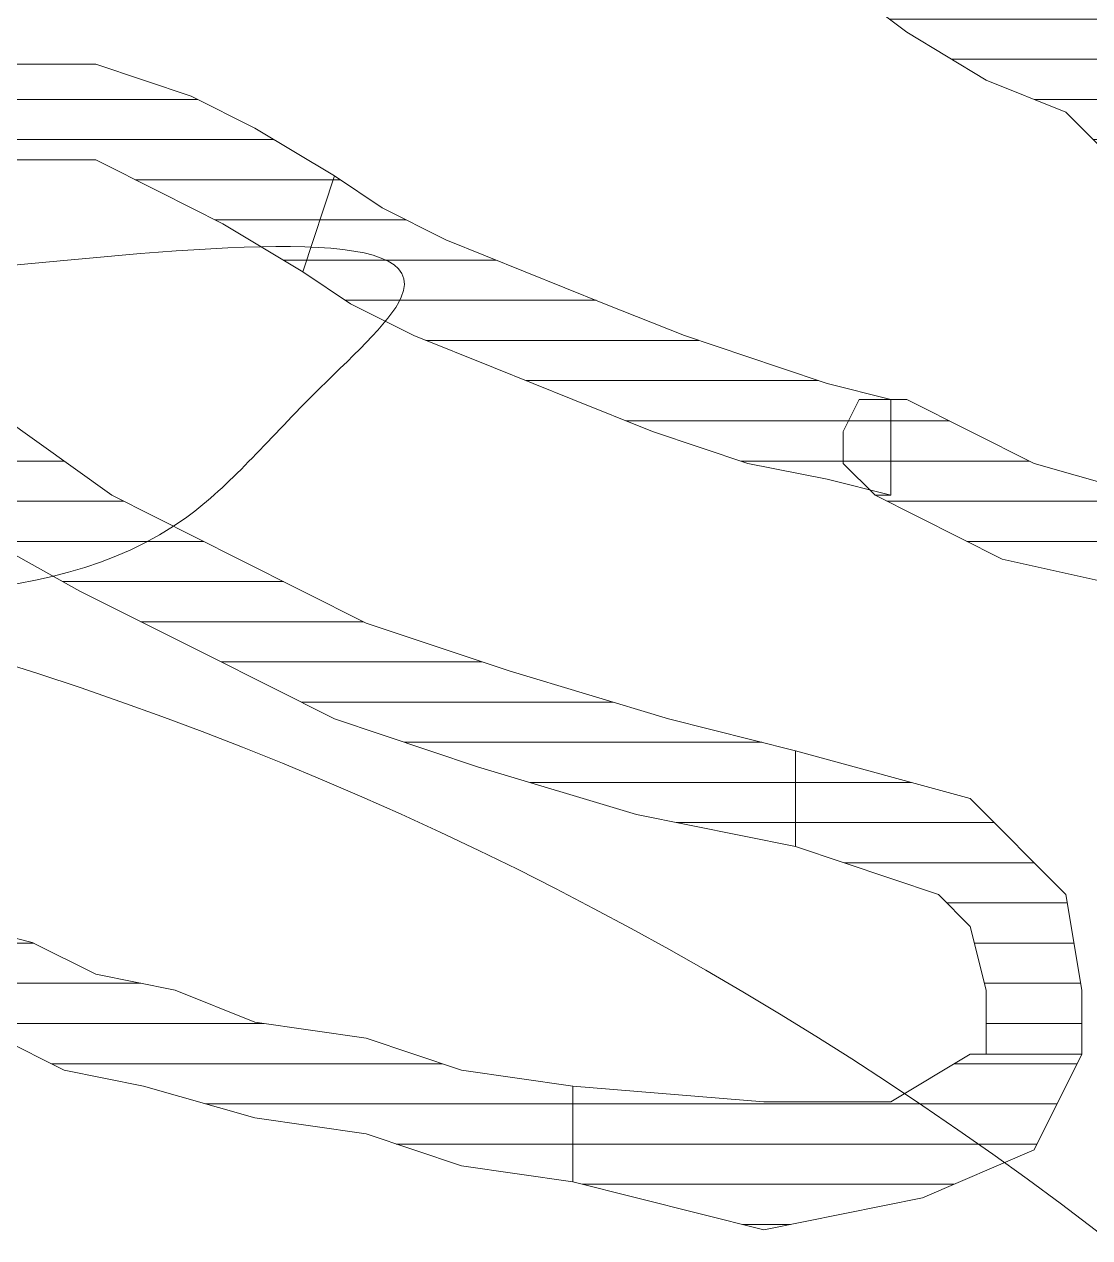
# Model space of a CAD drawing. Header units: centimetres. Extents: x 54005 to 61405, y 90310 to 94744.
# Drawn here: x 56878.309 to 56881.624, y 92039.178 to 92042.953 of the extents above; entities that cross this region are included whole.
import ezdxf

# ---------------------------------------------------------------- set-up
doc = ezdxf.new("R2010")
doc.units = ezdxf.units.CM
doc.header["$LTSCALE"] = 25
doc.layers.get('0').update_dxf_attribs({"lineweight": 0})
doc.layers.add('ÖLCULENDIRME', color=115, linetype='Continuous', lineweight=5)
pattern_1 = [(360, (-5108.51305, -673.59423), (1e-16, 0.125), [25])]

# ---------------------------------------------------------------- blocks, each defined once
blk = doc.blocks.new('by')
at = {"ltscale": 30}
h = blk.add_hatch(dxfattribs=at)
h.set_pattern_fill('DC_LINES', color=256, scale=0.1, style=0)
h.set_pattern_definition(pattern_1)
edge = h.paths.add_edge_path(flags=0)
edge.add_line((6367.1111, 2204.6885), (6366.5173, 2204.7381))
edge.add_line((6366.5173, 2204.7381), (6366.1218, 2204.7381))
edge.add_line((6366.1218, 2204.7381), (6365.8747, 2204.5891))
edge.add_line((6365.8747, 2204.5891), (6365.8249, 2204.5891))
edge.add_line((6365.8249, 2204.5891), (6365.528, 2204.5891))
edge.add_line((6365.528, 2204.5891), (6365.6765, 2204.8872))
edge.add_line((6365.6765, 2204.8872), (6366.0232, 2205.0362))
edge.add_line((6366.0232, 2205.0362), (6366.5173, 2205.1355))
edge.add_line((6366.5173, 2205.1355), (6367.1111, 2204.9865))
h = blk.add_hatch(dxfattribs=at)
h.set_pattern_fill('DC_LINES', color=256, scale=0.1, style=0)
h.set_pattern_definition(pattern_1)
edge = h.paths.add_edge_path(flags=0)
edge.add_line((6367.1111, 2204.6885), (6366.5173, 2204.7381))
edge.add_line((6366.5173, 2204.7381), (6366.1218, 2204.7381))
edge.add_line((6366.1218, 2204.7381), (6365.8747, 2204.5891))
edge.add_line((6365.8747, 2204.5891), (6365.8249, 2204.5891))
edge.add_line((6365.8249, 2204.5891), (6365.528, 2204.5891))
edge.add_line((6365.528, 2204.5891), (6365.6765, 2204.8872))
edge.add_line((6365.6765, 2204.8872), (6366.0232, 2205.0362))
edge.add_line((6366.0232, 2205.0362), (6366.5173, 2205.1355))
edge.add_line((6366.5173, 2205.1355), (6367.1111, 2204.9865))
h = blk.add_hatch(dxfattribs=at)
h.set_pattern_fill('DC_LINES', color=256, scale=0.1, style=0)
h.set_pattern_definition(pattern_1)
edge = h.paths.add_edge_path(flags=0)
edge.add_line((6369.0905, 2204.0924), (6368.9909, 2204.1917))
edge.add_line((6368.9909, 2204.1917), (6368.7937, 2204.2414))
edge.add_line((6368.7937, 2204.2414), (6368.5954, 2204.3407))
edge.add_line((6368.5954, 2204.3407), (6368.3484, 2204.3904))
edge.add_line((6368.3484, 2204.3904), (6368.1003, 2204.4898))
edge.add_line((6368.1003, 2204.4898), (6367.7546, 2204.5394))
edge.add_line((6367.7546, 2204.5394), (6367.4577, 2204.6388))
edge.add_line((6367.4577, 2204.6388), (6367.1111, 2204.6885))
edge.add_line((6367.1111, 2204.6885), (6367.1111, 2204.9865))
edge.add_line((6367.1111, 2204.9865), (6367.4577, 2204.9368))
edge.add_line((6367.4577, 2204.9368), (6367.7546, 2204.8375))
edge.add_line((6367.7546, 2204.8375), (6368.1003, 2204.7878))
edge.add_line((6368.1003, 2204.7878), (6368.447, 2204.6885))
edge.add_line((6368.447, 2204.6885), (6368.6941, 2204.6388))
edge.add_line((6368.6941, 2204.6388), (6368.8923, 2204.5394))
edge.add_line((6368.8923, 2204.5394), (6369.0905, 2204.4898))
edge.add_line((6369.0905, 2204.4898), (6369.2878, 2204.3904))
h = blk.add_hatch(dxfattribs=at)
h.set_pattern_fill('DC_LINES', color=256, scale=0.1, style=0)
h.set_pattern_definition(pattern_1)
edge = h.paths.add_edge_path(flags=0)
edge.add_line((6369.0905, 2204.0924), (6368.9909, 2204.1917))
edge.add_line((6368.9909, 2204.1917), (6368.7937, 2204.2414))
edge.add_line((6368.7937, 2204.2414), (6368.5954, 2204.3407))
edge.add_line((6368.5954, 2204.3407), (6368.3484, 2204.3904))
edge.add_line((6368.3484, 2204.3904), (6368.1003, 2204.4898))
edge.add_line((6368.1003, 2204.4898), (6367.7546, 2204.5394))
edge.add_line((6367.7546, 2204.5394), (6367.4577, 2204.6388))
edge.add_line((6367.4577, 2204.6388), (6367.1111, 2204.6885))
edge.add_line((6367.1111, 2204.6885), (6367.1111, 2204.9865))
edge.add_line((6367.1111, 2204.9865), (6367.4577, 2204.9368))
edge.add_line((6367.4577, 2204.9368), (6367.7546, 2204.8375))
edge.add_line((6367.7546, 2204.8375), (6368.1003, 2204.7878))
edge.add_line((6368.1003, 2204.7878), (6368.447, 2204.6885))
edge.add_line((6368.447, 2204.6885), (6368.6941, 2204.6388))
edge.add_line((6368.6941, 2204.6388), (6368.8923, 2204.5394))
edge.add_line((6368.8923, 2204.5394), (6369.0905, 2204.4898))
edge.add_line((6369.0905, 2204.4898), (6369.2878, 2204.3904))
h = blk.add_hatch(dxfattribs=at)
h.set_pattern_fill('DC_LINES', color=256, scale=0.1, style=0)
h.set_pattern_definition(pattern_1)
edge = h.paths.add_edge_path(flags=0)
edge.add_line((6365.8249, 2204.5891), (6365.8249, 2204.3904))
edge.add_line((6365.8249, 2204.3904), (6365.8747, 2204.1917))
edge.add_line((6365.8747, 2204.1917), (6365.9734, 2204.0924))
edge.add_line((6365.9734, 2204.0924), (6366.4187, 2203.9433))
edge.add_line((6366.4187, 2203.9433), (6366.4187, 2203.6453))
edge.add_line((6366.4187, 2203.6453), (6365.8747, 2203.7943))
edge.add_line((6365.8747, 2203.7943), (6365.5779, 2204.0924))
edge.add_line((6365.5779, 2204.0924), (6365.528, 2204.3904))
edge.add_line((6365.528, 2204.3904), (6365.528, 2204.5891))
h = blk.add_hatch(dxfattribs=at)
h.set_pattern_fill('DC_LINES', color=256, scale=0.1, style=0)
h.set_pattern_definition(pattern_1)
edge = h.paths.add_edge_path(flags=0)
edge.add_line((6365.8249, 2204.5891), (6365.8249, 2204.3904))
edge.add_line((6365.8249, 2204.3904), (6365.8747, 2204.1917))
edge.add_line((6365.8747, 2204.1917), (6365.9734, 2204.0924))
edge.add_line((6365.9734, 2204.0924), (6366.4187, 2203.9433))
edge.add_line((6366.4187, 2203.9433), (6366.4187, 2203.6453))
edge.add_line((6366.4187, 2203.6453), (6365.8747, 2203.7943))
edge.add_line((6365.8747, 2203.7943), (6365.5779, 2204.0924))
edge.add_line((6365.5779, 2204.0924), (6365.528, 2204.3904))
edge.add_line((6365.528, 2204.3904), (6365.528, 2204.5891))
h = blk.add_hatch(dxfattribs=at)
h.set_pattern_fill('DC_LINES', color=256, scale=0.1, style=0)
h.set_pattern_definition(pattern_1)
edge = h.paths.add_edge_path(flags=0)
edge.add_line((6366.4187, 2203.9433), (6366.9128, 2203.844))
edge.add_line((6366.9128, 2203.844), (6367.4079, 2203.695))
edge.add_line((6367.4079, 2203.695), (6367.8532, 2203.5459))
edge.add_line((6367.8532, 2203.5459), (6368.2488, 2203.3472))
edge.add_line((6368.2488, 2203.3472), (6368.6452, 2203.1486))
edge.add_line((6368.6452, 2203.1486), (6369.0905, 2202.9002))
edge.add_line((6369.0905, 2202.9002), (6369.3874, 2202.7015))
edge.add_line((6369.3874, 2202.7015), (6369.6843, 2202.5524))
edge.add_line((6369.6843, 2202.5524), (6369.5847, 2202.2544))
edge.add_line((6369.5847, 2202.2544), (6369.2878, 2202.4034))
edge.add_line((6369.2878, 2202.4034), (6368.8923, 2202.6021))
edge.add_line((6368.8923, 2202.6021), (6368.5456, 2202.8505))
edge.add_line((6368.5456, 2202.8505), (6368.1501, 2203.0492))
edge.add_line((6368.1501, 2203.0492), (6367.7546, 2203.2479))
edge.add_line((6367.7546, 2203.2479), (6367.3093, 2203.3969))
edge.add_line((6367.3093, 2203.3969), (6366.8142, 2203.5459))
edge.add_line((6366.8142, 2203.5459), (6366.4187, 2203.6453))
h = blk.add_hatch(dxfattribs=at)
h.set_pattern_fill('DC_LINES', color=256, scale=0.1, style=0)
h.set_pattern_definition(pattern_1)
edge = h.paths.add_edge_path(flags=0)
edge.add_line((6366.4187, 2203.9433), (6366.9128, 2203.844))
edge.add_line((6366.9128, 2203.844), (6367.4079, 2203.695))
edge.add_line((6367.4079, 2203.695), (6367.8532, 2203.5459))
edge.add_line((6367.8532, 2203.5459), (6368.2488, 2203.3472))
edge.add_line((6368.2488, 2203.3472), (6368.6452, 2203.1486))
edge.add_line((6368.6452, 2203.1486), (6369.0905, 2202.9002))
edge.add_line((6369.0905, 2202.9002), (6369.3874, 2202.7015))
edge.add_line((6369.3874, 2202.7015), (6369.6843, 2202.5524))
edge.add_line((6369.6843, 2202.5524), (6369.5847, 2202.2544))
edge.add_line((6369.5847, 2202.2544), (6369.2878, 2202.4034))
edge.add_line((6369.2878, 2202.4034), (6368.8923, 2202.6021))
edge.add_line((6368.8923, 2202.6021), (6368.5456, 2202.8505))
edge.add_line((6368.5456, 2202.8505), (6368.1501, 2203.0492))
edge.add_line((6368.1501, 2203.0492), (6367.7546, 2203.2479))
edge.add_line((6367.7546, 2203.2479), (6367.3093, 2203.3969))
edge.add_line((6367.3093, 2203.3969), (6366.8142, 2203.5459))
edge.add_line((6366.8142, 2203.5459), (6366.4187, 2203.6453))
h = blk.add_hatch(dxfattribs=at)
h.set_pattern_fill('DC_LINES', color=256, scale=0.1, style=0)
h.set_pattern_definition(pattern_1)
edge = h.paths.add_edge_path(flags=0)
edge.add_line((6366.1218, 2202.5524), (6366.072, 2202.5524))
edge.add_line((6366.072, 2202.5524), (6365.6765, 2202.7512))
edge.add_line((6365.6765, 2202.7512), (6365.3298, 2202.8505))
edge.add_line((6365.3298, 2202.8505), (6365.0329, 2202.9002))
edge.add_line((6365.0329, 2202.9002), (6364.7859, 2202.9002))
edge.add_line((6364.7859, 2202.9002), (6364.6374, 2202.8505))
edge.add_line((6364.6374, 2202.8505), (6364.5388, 2202.8008))
edge.add_line((6364.5388, 2202.8008), (6364.489, 2202.7512))
edge.add_line((6364.489, 2202.7512), (6364.4392, 2202.7015))
edge.add_line((6364.4392, 2202.7015), (6364.1423, 2202.8008))
edge.add_line((6364.1423, 2202.8008), (6364.1921, 2202.9498))
edge.add_line((6364.1921, 2202.9498), (6364.3405, 2203.0989))
edge.add_line((6364.3405, 2203.0989), (6364.5388, 2203.1486))
edge.add_line((6364.5388, 2203.1486), (6364.7859, 2203.1982))
edge.add_line((6364.7859, 2203.1982), (6365.0329, 2203.1982))
edge.add_line((6365.0329, 2203.1982), (6365.3298, 2203.1486))
edge.add_line((6365.3298, 2203.1486), (6365.7751, 2203.0492))
edge.add_line((6365.7751, 2203.0492), (6366.1706, 2202.8505))
edge.add_line((6366.1706, 2202.8505), (6366.1218, 2202.8505))
edge.add_line((6366.1218, 2202.8505), (6366.1706, 2202.8505))
edge.add_line((6366.1706, 2202.8505), (6366.2702, 2202.7512))
edge.add_line((6366.2702, 2202.7512), (6366.2702, 2202.6518))
edge.add_line((6366.2702, 2202.6518), (6366.2204, 2202.5524))
edge.add_line((6366.2204, 2202.5524), (6366.072, 2202.5524))
h = blk.add_hatch(dxfattribs=at)
h.set_pattern_fill('DC_LINES', color=256, scale=0.1, style=0)
h.set_pattern_definition(pattern_1)
edge = h.paths.add_edge_path(flags=0)
edge.add_line((6366.1218, 2202.5524), (6366.072, 2202.5524))
edge.add_line((6366.072, 2202.5524), (6365.6765, 2202.7512))
edge.add_line((6365.6765, 2202.7512), (6365.3298, 2202.8505))
edge.add_line((6365.3298, 2202.8505), (6365.0329, 2202.9002))
edge.add_line((6365.0329, 2202.9002), (6364.7859, 2202.9002))
edge.add_line((6364.7859, 2202.9002), (6364.6374, 2202.8505))
edge.add_line((6364.6374, 2202.8505), (6364.5388, 2202.8008))
edge.add_line((6364.5388, 2202.8008), (6364.489, 2202.7512))
edge.add_line((6364.489, 2202.7512), (6364.4392, 2202.7015))
edge.add_line((6364.4392, 2202.7015), (6364.1423, 2202.8008))
edge.add_line((6364.1423, 2202.8008), (6364.1921, 2202.9498))
edge.add_line((6364.1921, 2202.9498), (6364.3405, 2203.0989))
edge.add_line((6364.3405, 2203.0989), (6364.5388, 2203.1486))
edge.add_line((6364.5388, 2203.1486), (6364.7859, 2203.1982))
edge.add_line((6364.7859, 2203.1982), (6365.0329, 2203.1982))
edge.add_line((6365.0329, 2203.1982), (6365.3298, 2203.1486))
edge.add_line((6365.3298, 2203.1486), (6365.7751, 2203.0492))
edge.add_line((6365.7751, 2203.0492), (6366.1706, 2202.8505))
edge.add_line((6366.1706, 2202.8505), (6366.1218, 2202.8505))
edge.add_line((6366.1218, 2202.8505), (6366.1706, 2202.8505))
edge.add_line((6366.1706, 2202.8505), (6366.2702, 2202.7512))
edge.add_line((6366.2702, 2202.7512), (6366.2702, 2202.6518))
edge.add_line((6366.2702, 2202.6518), (6366.2204, 2202.5524))
edge.add_line((6366.2204, 2202.5524), (6366.072, 2202.5524))
h = blk.add_hatch(dxfattribs=at)
h.set_pattern_fill('DC_LINES', color=256, scale=0.1, style=0)
h.set_pattern_definition(pattern_1)
edge = h.paths.add_edge_path(flags=0)
edge.add_line((6367.8532, 2201.857), (6367.7048, 2201.9564))
edge.add_line((6367.7048, 2201.9564), (6367.5066, 2202.0557))
edge.add_line((6367.5066, 2202.0557), (6367.2595, 2202.1551))
edge.add_line((6367.2595, 2202.1551), (6367.0124, 2202.2544))
edge.add_line((6367.0124, 2202.2544), (6366.7644, 2202.3538))
edge.add_line((6366.7644, 2202.3538), (6366.4685, 2202.4531))
edge.add_line((6366.4685, 2202.4531), (6366.32, 2202.5028))
edge.add_line((6366.32, 2202.5028), (6366.1218, 2202.5524))
edge.add_line((6366.1218, 2202.5524), (6366.1218, 2202.8505))
edge.add_line((6366.1218, 2202.8505), (6366.32, 2202.8008))
edge.add_line((6366.32, 2202.8008), (6366.5671, 2202.7512))
edge.add_line((6366.5671, 2202.7512), (6366.864, 2202.6518))
edge.add_line((6366.864, 2202.6518), (6367.1111, 2202.5524))
edge.add_line((6367.1111, 2202.5524), (6367.3581, 2202.4531))
edge.add_line((6367.3581, 2202.4531), (6367.6062, 2202.3538))
edge.add_line((6367.6062, 2202.3538), (6367.8034, 2202.2544))
edge.add_line((6367.8034, 2202.2544), (6367.9519, 2202.1551))
h = blk.add_hatch(dxfattribs=at)
h.set_pattern_fill('DC_LINES', color=256, scale=0.1, style=0)
h.set_pattern_definition(pattern_1)
edge = h.paths.add_edge_path(flags=0)
edge.add_line((6367.8532, 2201.857), (6367.7048, 2201.9564))
edge.add_line((6367.7048, 2201.9564), (6367.5066, 2202.0557))
edge.add_line((6367.5066, 2202.0557), (6367.2595, 2202.1551))
edge.add_line((6367.2595, 2202.1551), (6367.0124, 2202.2544))
edge.add_line((6367.0124, 2202.2544), (6366.7644, 2202.3538))
edge.add_line((6366.7644, 2202.3538), (6366.4685, 2202.4531))
edge.add_line((6366.4685, 2202.4531), (6366.32, 2202.5028))
edge.add_line((6366.32, 2202.5028), (6366.1218, 2202.5524))
edge.add_line((6366.1218, 2202.5524), (6366.1218, 2202.8505))
edge.add_line((6366.1218, 2202.8505), (6366.32, 2202.8008))
edge.add_line((6366.32, 2202.8008), (6366.5671, 2202.7512))
edge.add_line((6366.5671, 2202.7512), (6366.864, 2202.6518))
edge.add_line((6366.864, 2202.6518), (6367.1111, 2202.5524))
edge.add_line((6367.1111, 2202.5524), (6367.3581, 2202.4531))
edge.add_line((6367.3581, 2202.4531), (6367.6062, 2202.3538))
edge.add_line((6367.6062, 2202.3538), (6367.8034, 2202.2544))
edge.add_line((6367.8034, 2202.2544), (6367.9519, 2202.1551))
h = blk.add_hatch(dxfattribs=at)
h.set_pattern_fill('DC_LINES', color=256, scale=0.1, style=0)
h.set_pattern_definition(pattern_1)
edge = h.paths.add_edge_path(flags=0)
edge.add_line((6368.9909, 2201.5093), (6368.5954, 2201.5093))
edge.add_line((6368.5954, 2201.5093), (6368.2986, 2201.6087))
edge.add_line((6368.2986, 2201.6087), (6368.1003, 2201.708))
edge.add_line((6368.1003, 2201.708), (6367.8532, 2201.857))
edge.add_line((6367.8532, 2201.857), (6367.9519, 2202.1551))
edge.add_line((6367.9519, 2202.1551), (6368.1999, 2202.006))
edge.add_line((6368.1999, 2202.006), (6368.3972, 2201.9067))
edge.add_line((6368.3972, 2201.9067), (6368.5954, 2201.8073))
edge.add_line((6368.5954, 2201.8073), (6368.9909, 2201.8073))
h = blk.add_hatch(dxfattribs=at)
h.set_pattern_fill('DC_LINES', color=256, scale=0.1, style=0)
h.set_pattern_definition(pattern_1)
edge = h.paths.add_edge_path(flags=0)
edge.add_line((6368.9909, 2201.5093), (6368.5954, 2201.5093))
edge.add_line((6368.5954, 2201.5093), (6368.2986, 2201.6087))
edge.add_line((6368.2986, 2201.6087), (6368.1003, 2201.708))
edge.add_line((6368.1003, 2201.708), (6367.8532, 2201.857))
edge.add_line((6367.8532, 2201.857), (6367.9519, 2202.1551))
edge.add_line((6367.9519, 2202.1551), (6368.1999, 2202.006))
edge.add_line((6368.1999, 2202.006), (6368.3972, 2201.9067))
edge.add_line((6368.3972, 2201.9067), (6368.5954, 2201.8073))
edge.add_line((6368.5954, 2201.8073), (6368.9909, 2201.8073))
h = blk.add_hatch(dxfattribs=at)
h.set_pattern_fill('DC_LINES', color=256, scale=0.1, style=0)
h.set_pattern_definition(pattern_1)
edge = h.paths.add_edge_path(flags=0)
edge.add_line((6365.1814, 2201.9067), (6365.4294, 2201.8073))
edge.add_line((6365.4294, 2201.8073), (6365.5779, 2201.6583))
edge.add_line((6365.5779, 2201.6583), (6365.8249, 2201.559))
edge.add_line((6365.8249, 2201.559), (6366.072, 2201.4099))
edge.add_line((6366.072, 2201.4099), (6366.2702, 2201.2609))
edge.add_line((6366.2702, 2201.2609), (6366.5173, 2201.1616))
edge.add_line((6366.5173, 2201.1616), (6366.7155, 2201.0125))
edge.add_line((6366.7155, 2201.0125), (6366.864, 2200.9132))
edge.add_line((6366.864, 2200.9132), (6366.6657, 2200.6151))
edge.add_line((6366.6657, 2200.6151), (6366.5173, 2200.7145))
edge.add_line((6366.5173, 2200.7145), (6366.32, 2200.8635))
edge.add_line((6366.32, 2200.8635), (6366.1706, 2200.9629))
edge.add_line((6366.1706, 2200.9629), (6365.8747, 2201.1119))
edge.add_line((6365.8747, 2201.1119), (6365.7263, 2201.2609))
edge.add_line((6365.7263, 2201.2609), (6365.4782, 2201.3603))
edge.add_line((6365.4782, 2201.3603), (6365.2312, 2201.5093))
edge.add_line((6365.2312, 2201.5093), (6365.0827, 2201.6087))
h = blk.add_hatch(dxfattribs=at)
h.set_pattern_fill('DC_LINES', color=256, scale=0.1, style=0)
h.set_pattern_definition(pattern_1)
edge = h.paths.add_edge_path(flags=0)
edge.add_line((6365.1814, 2201.9067), (6365.4294, 2201.8073))
edge.add_line((6365.4294, 2201.8073), (6365.5779, 2201.6583))
edge.add_line((6365.5779, 2201.6583), (6365.8249, 2201.559))
edge.add_line((6365.8249, 2201.559), (6366.072, 2201.4099))
edge.add_line((6366.072, 2201.4099), (6366.2702, 2201.2609))
edge.add_line((6366.2702, 2201.2609), (6366.5173, 2201.1616))
edge.add_line((6366.5173, 2201.1616), (6366.7155, 2201.0125))
edge.add_line((6366.7155, 2201.0125), (6366.864, 2200.9132))
edge.add_line((6366.864, 2200.9132), (6366.6657, 2200.6151))
edge.add_line((6366.6657, 2200.6151), (6366.5173, 2200.7145))
edge.add_line((6366.5173, 2200.7145), (6366.32, 2200.8635))
edge.add_line((6366.32, 2200.8635), (6366.1706, 2200.9629))
edge.add_line((6366.1706, 2200.9629), (6365.8747, 2201.1119))
edge.add_line((6365.8747, 2201.1119), (6365.7263, 2201.2609))
edge.add_line((6365.7263, 2201.2609), (6365.4782, 2201.3603))
edge.add_line((6365.4782, 2201.3603), (6365.2312, 2201.5093))
edge.add_line((6365.2312, 2201.5093), (6365.0827, 2201.6087))
for p, q in [((6366.0232, 2205.0362, -4.5045), (6366.5173, 2205.1355, -4.5045)), ((6366.0232, 2205.0362, -4.5045), (6366.5173, 2205.1355, -4.5045)), ((6366.5173, 2205.1355, -4.5045), (6367.1111, 2204.9865, -4.5045)), ((6366.5173, 2205.1355, -4.5045), (6367.1111, 2204.9865, -4.5045)), ((6365.6765, 2204.8872, -4.5045), (6366.0232, 2205.0362, -4.5045)), ((6365.6765, 2204.8872, -4.5045), (6366.0232, 2205.0362, -4.5045)), ((6367.1111, 2204.9865, -4.5045), (6367.1111, 2204.9865, -4.5045)), ((6367.1111, 2204.9865, -4.5045), (6367.1111, 2204.6885, -4.5045)), ((6367.1111, 2204.9865, -4.5045), (6367.1111, 2204.9865, -4.5045)), ((6367.1111, 2204.9865, -4.5045), (6367.1111, 2204.6885, -4.5045)), ((6367.1111, 2204.6885, -4.5045), (6367.1111, 2204.9865, -4.5045)), ((6367.1111, 2204.9865, -4.5045), (6367.4577, 2204.9368, -4.5045)), ((6367.1111, 2204.6885, -4.5045), (6367.1111, 2204.9865, -4.5045)), ((6367.1111, 2204.9865, -4.5045), (6367.4577, 2204.9368, -4.5045)), ((6367.4577, 2204.9368, -4.5045), (6367.7546, 2204.8375, -4.5045)), ((6367.4577, 2204.9368, -4.5045), (6367.7546, 2204.8375, -4.5045)), ((6365.528, 2204.5891, -4.5045), (6365.6765, 2204.8872, -4.5045)), ((6365.528, 2204.5891, -4.5045), (6365.6765, 2204.8872, -4.5045)), ((6367.7546, 2204.8375, -4.5045), (6368.1003, 2204.7878, -4.5045)), ((6367.7546, 2204.8375, -4.5045), (6368.1003, 2204.7878, -4.5045)), ((6368.1003, 2204.7878, -4.5045), (6368.447, 2204.6885, -4.5045)), ((6368.1003, 2204.7878, -4.5045), (6368.447, 2204.6885, -4.5045)), ((6366.1218, 2204.7381, -4.5045), (6365.8747, 2204.5891, -4.5045)), ((6366.1218, 2204.7381, -4.5045), (6365.8747, 2204.5891, -4.5045)), ((6366.5173, 2204.7381, -4.5045), (6366.1218, 2204.7381, -4.5045)), ((6366.5173, 2204.7381, -4.5045), (6366.1218, 2204.7381, -4.5045)), ((6367.1111, 2204.6885, -4.5045), (6366.5173, 2204.7381, -4.5045)), ((6367.1111, 2204.6885, -4.5045), (6366.5173, 2204.7381, -4.5045)), ((6367.1111, 2204.6885, -4.5045), (6367.1111, 2204.6885, -4.5045)), ((6367.1111, 2204.6885, -4.5045), (6367.1111, 2204.6885, -4.5045)), ((6367.1111, 2204.6885, -4.5045), (6367.1111, 2204.6885, -4.5045)), ((6367.1111, 2204.6885, -4.5045), (6367.1111, 2204.6885, -4.5045)), ((6367.4577, 2204.6388, -4.5045), (6367.1111, 2204.6885, -4.5045)), ((6367.4577, 2204.6388, -4.5045), (6367.1111, 2204.6885, -4.5045)), ((6368.447, 2204.6885, -4.5045), (6368.6941, 2204.6388, -4.5045)), ((6368.447, 2204.6885, -4.5045), (6368.6941, 2204.6388, -4.5045)), ((6367.7546, 2204.5394, -4.5045), (6367.4577, 2204.6388, -4.5045)), ((6367.7546, 2204.5394, -4.5045), (6367.4577, 2204.6388, -4.5045)), ((6368.6941, 2204.6388, -4.5045), (6368.8923, 2204.5394, -4.5045)), ((6368.6941, 2204.6388, -4.5045), (6368.8923, 2204.5394, -4.5045)), ((6365.528, 2204.3904, -4.5045), (6365.528, 2204.5891, -4.5045)), ((6365.528, 2204.5891, -4.5045), (6365.528, 2204.5891, -4.5045)), ((6365.528, 2204.5891, -4.5045), (6365.8249, 2204.5891, -4.5045)), ((6365.8249, 2204.5891, -4.5045), (6365.528, 2204.5891, -4.5045)), ((6365.528, 2204.3904, -4.5045), (6365.528, 2204.5891, -4.5045)), ((6365.528, 2204.5891, -4.5045), (6365.528, 2204.5891, -4.5045)), ((6365.528, 2204.5891, -4.5045), (6365.8249, 2204.5891, -4.5045)), ((6365.8249, 2204.5891, -4.5045), (6365.528, 2204.5891, -4.5045)), ((6365.8249, 2204.5891, -4.5045), (6365.8249, 2204.5891, -4.5045)), ((6365.8249, 2204.5891, -4.5045), (6365.8249, 2204.3904, -4.5045)), ((6365.8249, 2204.5891, -4.5045), (6365.8249, 2204.5891, -4.5045)), ((6365.8747, 2204.5891, -4.5045), (6365.8249, 2204.5891, -4.5045)), ((6365.8249, 2204.5891, -4.5045), (6365.8249, 2204.5891, -4.5045)), ((6365.8249, 2204.5891, -4.5045), (6365.8249, 2204.3904, -4.5045)), ((6365.8249, 2204.5891, -4.5045), (6365.8249, 2204.5891, -4.5045)), ((6365.8747, 2204.5891, -4.5045), (6365.8249, 2204.5891, -4.5045)), ((6368.1003, 2204.4898, -4.5045), (6367.7546, 2204.5394, -4.5045)), ((6368.1003, 2204.4898, -4.5045), (6367.7546, 2204.5394, -4.5045)), ((6368.3484, 2204.3904, -4.5045), (6368.1003, 2204.4898, -4.5045)), ((6368.3484, 2204.3904, -4.5045), (6368.1003, 2204.4898, -4.5045)), ((6365.5779, 2204.0924, -4.5045), (6365.528, 2204.3904, -4.5045)), ((6365.5779, 2204.0924, -4.5045), (6365.528, 2204.3904, -4.5045)), ((6365.8249, 2204.3904, -4.5045), (6365.8747, 2204.1917, -4.5045)), ((6365.8249, 2204.3904, -4.5045), (6365.8747, 2204.1917, -4.5045)), ((6368.5954, 2204.3407, -4.5045), (6368.3484, 2204.3904, -4.5045)), ((6368.5954, 2204.3407, -4.5045), (6368.3484, 2204.3904, -4.5045)), ((6368.7937, 2204.2414, -4.5045), (6368.5954, 2204.3407, -4.5045)), ((6368.7937, 2204.2414, -4.5045), (6368.5954, 2204.3407, -4.5045)), ((6368.9909, 2204.1917, -4.5045), (6368.7937, 2204.2414, -4.5045)), ((6368.9909, 2204.1917, -4.5045), (6368.7937, 2204.2414, -4.5045)), ((6365.8747, 2204.1917, -4.5045), (6365.9734, 2204.0924, -4.5045)), ((6365.8747, 2204.1917, -4.5045), (6365.9734, 2204.0924, -4.5045)), ((6365.8747, 2203.7943, -4.5045), (6365.5779, 2204.0924, -4.5045)), ((6365.8747, 2203.7943, -4.5045), (6365.5779, 2204.0924, -4.5045)), ((6365.9734, 2204.0924, -4.5045), (6366.4187, 2203.9433, -4.5045)), ((6365.9734, 2204.0924, -4.5045), (6366.4187, 2203.9433, -4.5045)), ((6366.4187, 2203.9433, -4.5045), (6366.4187, 2203.9433, -4.5045)), ((6366.4187, 2203.9433, -4.5045), (6366.9128, 2203.844, -4.5045)), ((6366.4187, 2203.6453, -4.5045), (6366.4187, 2203.9433, -4.5045)), ((6366.4187, 2203.9433, -4.5045), (6366.4187, 2203.9433, -4.5045)), ((6366.4187, 2203.9433, -4.5045), (6366.4187, 2203.9433, -4.5045)), ((6366.4187, 2203.9433, -4.5045), (6366.9128, 2203.844, -4.5045)), ((6366.4187, 2203.6453, -4.5045), (6366.4187, 2203.9433, -4.5045)), ((6366.4187, 2203.9433, -4.5045), (6366.4187, 2203.9433, -4.5045)), ((6366.4187, 2203.9433, -4.5045), (6366.4187, 2203.6453, -4.5045)), ((6366.4187, 2203.9433, -4.5045), (6366.4187, 2203.6453, -4.5045)), ((6366.9128, 2203.844, -4.5045), (6367.4079, 2203.695, -4.5045)), ((6366.9128, 2203.844, -4.5045), (6367.4079, 2203.695, -4.5045)), ((6366.4187, 2203.6453, -4.5045), (6365.8747, 2203.7943, -4.5045)), ((6366.4187, 2203.6453, -4.5045), (6365.8747, 2203.7943, -4.5045)), ((6367.4079, 2203.695, -4.5045), (6367.8532, 2203.5459, -4.5045)), ((6367.4079, 2203.695, -4.5045), (6367.8532, 2203.5459, -4.5045)), ((6366.8142, 2203.5459, -4.5045), (6366.4187, 2203.6453, -4.5045)), ((6366.4187, 2203.6453, -4.5045), (6366.4187, 2203.6453, -4.5045)), ((6366.8142, 2203.5459, -4.5045), (6366.4187, 2203.6453, -4.5045)), ((6366.4187, 2203.6453, -4.5045), (6366.4187, 2203.6453, -4.5045)), ((6367.3093, 2203.3969, -4.5045), (6366.8142, 2203.5459, -4.5045)), ((6367.3093, 2203.3969, -4.5045), (6366.8142, 2203.5459, -4.5045)), ((6367.8532, 2203.5459, -4.5045), (6368.2488, 2203.3472, -4.5045)), ((6367.8532, 2203.5459, -4.5045), (6368.2488, 2203.3472, -4.5045)), ((6367.7546, 2203.2479, -4.5045), (6367.3093, 2203.3969, -4.5045)), ((6367.7546, 2203.2479, -4.5045), (6367.3093, 2203.3969, -4.5045)), ((6368.2488, 2203.3472, -4.5045), (6368.6452, 2203.1486, -4.5045)), ((6368.2488, 2203.3472, -4.5045), (6368.6452, 2203.1486, -4.5045)), ((6368.1501, 2203.0492, -4.5045), (6367.7546, 2203.2479, -4.5045)), ((6368.1501, 2203.0492, -4.5045), (6367.7546, 2203.2479, -4.5045)), ((6365.3298, 2203.1486, -4.5045), (6365.7751, 2203.0492, -4.5045)), ((6365.3298, 2203.1486, -4.5045), (6365.7751, 2203.0492, -4.5045)), ((6368.6452, 2203.1486, -4.5045), (6369.0905, 2202.9002, -4.5045)), ((6368.6452, 2203.1486, -4.5045), (6369.0905, 2202.9002, -4.5045)), ((6365.7751, 2203.0492, -4.5045), (6366.1706, 2202.8505, -4.5045)), ((6365.7751, 2203.0492, -4.5045), (6366.1706, 2202.8505, -4.5045)), ((6368.5456, 2202.8505, -4.5045), (6368.1501, 2203.0492, -4.5045)), ((6368.5456, 2202.8505, -4.5045), (6368.1501, 2203.0492, -4.5045)), ((6365.6765, 2202.7512, -4.5045), (6365.3298, 2202.8505, -4.5045)), ((6365.6765, 2202.7512, -4.5045), (6365.3298, 2202.8505, -4.5045)), ((6366.1706, 2202.8505, -4.5045), (6366.1218, 2202.8505, -4.5045)), ((6366.1218, 2202.8505, -4.5045), (6366.1706, 2202.8505, -4.5045)), ((6366.1218, 2202.5524, -4.5045), (6366.1218, 2202.8505, -4.5045)), ((6366.1218, 2202.8505, -4.5045), (6366.32, 2202.8008, -4.5045)), ((6366.1706, 2202.8505, -4.5045), (6366.1218, 2202.8505, -4.5045)), ((6366.1218, 2202.8505, -4.5045), (6366.1706, 2202.8505, -4.5045)), ((6366.1218, 2202.5524, -4.5045), (6366.1218, 2202.8505, -4.5045)), ((6366.1218, 2202.8505, -4.5045), (6366.32, 2202.8008, -4.5045)), ((6366.1706, 2202.8505, -4.5045), (6366.2702, 2202.7512, -4.5045)), ((6366.1706, 2202.8505, -4.5045), (6366.2702, 2202.7512, -4.5045)), ((6368.8923, 2202.6021, -4.5045), (6368.5456, 2202.8505, -4.5045)), ((6368.8923, 2202.6021, -4.5045), (6368.5456, 2202.8505, -4.5045)), ((6366.32, 2202.8008, -4.5045), (6366.5671, 2202.7512, -4.5045)), ((6366.32, 2202.8008, -4.5045), (6366.5671, 2202.7512, -4.5045)), ((6366.072, 2202.5524, -4.5045), (6365.6765, 2202.7512, -4.5045)), ((6366.072, 2202.5524, -4.5045), (6365.6765, 2202.7512, -4.5045)), ((6366.2702, 2202.7512, -4.5045), (6366.2702, 2202.6518, -4.5045)), ((6366.2702, 2202.7512, -4.5045), (6366.2702, 2202.6518, -4.5045)), ((6366.5671, 2202.7512, -4.5045), (6366.864, 2202.6518, -4.5045)), ((6366.5671, 2202.7512, -4.5045), (6366.864, 2202.6518, -4.5045)), ((6366.2702, 2202.6518, -4.5045), (6366.2204, 2202.5524, -4.5045)), ((6366.2702, 2202.6518, -4.5045), (6366.2204, 2202.5524, -4.5045)), ((6366.864, 2202.6518, -4.5045), (6367.1111, 2202.5524, -4.5045)), ((6366.864, 2202.6518, -4.5045), (6367.1111, 2202.5524, -4.5045)), ((6366.1218, 2202.5524, -4.5045), (6366.072, 2202.5524, -4.5045)), ((6366.2204, 2202.5524, -4.5045), (6366.072, 2202.5524, -4.5045)), ((6366.072, 2202.5524, -4.5045), (6366.1218, 2202.5524, -4.5045)), ((6366.1218, 2202.5524, -4.5045), (6366.072, 2202.5524, -4.5045)), ((6366.2204, 2202.5524, -4.5045), (6366.072, 2202.5524, -4.5045)), ((6366.072, 2202.5524, -4.5045), (6366.1218, 2202.5524, -4.5045)), ((6366.1218, 2202.5524, -4.5045), (6366.1218, 2202.5524, -4.5045)), ((6366.32, 2202.5028, -4.5045), (6366.1218, 2202.5524, -4.5045)), ((6366.1218, 2202.5524, -4.5045), (6366.1218, 2202.5524, -4.5045)), ((6366.32, 2202.5028, -4.5045), (6366.1218, 2202.5524, -4.5045)), ((6367.1111, 2202.5524, -4.5045), (6367.3581, 2202.4531, -4.5045)), ((6367.1111, 2202.5524, -4.5045), (6367.3581, 2202.4531, -4.5045)), ((6366.4685, 2202.4531, -4.5045), (6366.32, 2202.5028, -4.5045)), ((6366.4685, 2202.4531, -4.5045), (6366.32, 2202.5028, -4.5045)), ((6366.7644, 2202.3538, -4.5045), (6366.4685, 2202.4531, -4.5045)), ((6366.7644, 2202.3538, -4.5045), (6366.4685, 2202.4531, -4.5045)), ((6367.3581, 2202.4531, -4.5045), (6367.6062, 2202.3538, -4.5045)), ((6367.3581, 2202.4531, -4.5045), (6367.6062, 2202.3538, -4.5045)), ((6367.0124, 2202.2544, -4.5045), (6366.7644, 2202.3538, -4.5045)), ((6367.0124, 2202.2544, -4.5045), (6366.7644, 2202.3538, -4.5045)), ((6367.6062, 2202.3538, -4.5045), (6367.8034, 2202.2544, -4.5045)), ((6367.6062, 2202.3538, -4.5045), (6367.8034, 2202.2544, -4.5045)), ((6367.2595, 2202.1551, -4.5045), (6367.0124, 2202.2544, -4.5045)), ((6367.2595, 2202.1551, -4.5045), (6367.0124, 2202.2544, -4.5045)), ((6367.8034, 2202.2544, -4.5045), (6367.9519, 2202.1551, -4.5045)), ((6367.8034, 2202.2544, -4.5045), (6367.9519, 2202.1551, -4.5045)), ((6367.5066, 2202.0557, -4.5045), (6367.2595, 2202.1551, -4.5045)), ((6367.5066, 2202.0557, -4.5045), (6367.2595, 2202.1551, -4.5045)), ((6367.9519, 2202.1551, -4.5045), (6367.8532, 2201.857, -4.5045)), ((6367.9519, 2202.1551, -4.5045), (6367.8532, 2201.857, -4.5045)), ((6367.8532, 2201.857, -4.5045), (6367.9519, 2202.1551, -4.5045)), ((6367.8532, 2201.857, -4.5045), (6367.9519, 2202.1551, -4.5045)), ((6367.9519, 2202.1551, -4.5045), (6367.9519, 2202.1551, -4.5045)), ((6367.9519, 2202.1551, -4.5045), (6367.9519, 2202.1551, -4.5045)), ((6367.9519, 2202.1551, -4.5045), (6368.1999, 2202.006, -4.5045)), ((6367.9519, 2202.1551, -4.5045), (6368.1999, 2202.006, -4.5045)), ((6367.7048, 2201.9564, -4.5045), (6367.5066, 2202.0557, -4.5045)), ((6367.7048, 2201.9564, -4.5045), (6367.5066, 2202.0557, -4.5045)), ((6368.1999, 2202.006, -4.5045), (6368.3972, 2201.9067, -4.5045)), ((6368.1999, 2202.006, -4.5045), (6368.3972, 2201.9067, -4.5045)), ((6367.8532, 2201.857, -4.5045), (6367.7048, 2201.9564, -4.5045)), ((6367.8532, 2201.857, -4.5045), (6367.7048, 2201.9564, -4.5045)), ((6368.3972, 2201.9067, -4.5045), (6368.5954, 2201.8073, -4.5045)), ((6368.3972, 2201.9067, -4.5045), (6368.5954, 2201.8073, -4.5045)), ((6367.8532, 2201.857, -4.5045), (6367.8532, 2201.857, -4.5045)), ((6367.8532, 2201.857, -4.5045), (6367.8532, 2201.857, -4.5045)), ((6367.8532, 2201.857, -4.5045), (6367.8532, 2201.857, -4.5045)), ((6367.8532, 2201.857, -4.5045), (6367.8532, 2201.857, -4.5045)), ((6368.1003, 2201.708, -4.5045), (6367.8532, 2201.857, -4.5045)), ((6368.1003, 2201.708, -4.5045), (6367.8532, 2201.857, -4.5045)), ((6365.4294, 2201.8073, -4.5045), (6365.5779, 2201.6583, -4.5045)), ((6365.4294, 2201.8073, -4.5045), (6365.5779, 2201.6583, -4.5045)), ((6368.5954, 2201.8073, -4.5045), (6368.9909, 2201.8073, -4.5045)), ((6368.5954, 2201.8073, -4.5045), (6368.9909, 2201.8073, -4.5045)), ((6368.2986, 2201.6087, -4.5045), (6368.1003, 2201.708, -4.5045)), ((6368.2986, 2201.6087, -4.5045), (6368.1003, 2201.708, -4.5045)), ((6365.5779, 2201.6583, -4.5045), (6365.8249, 2201.559, -4.5045)), ((6365.5779, 2201.6583, -4.5045), (6365.8249, 2201.559, -4.5045)), ((6368.5954, 2201.5093, -4.5045), (6368.2986, 2201.6087, -4.5045)), ((6368.5954, 2201.5093, -4.5045), (6368.2986, 2201.6087, -4.5045)), ((6365.8249, 2201.559, -4.5045), (6366.072, 2201.4099, -4.5045)), ((6365.8249, 2201.559, -4.5045), (6366.072, 2201.4099, -4.5045)), ((6368.9909, 2201.5093, -4.5045), (6368.5954, 2201.5093, -4.5045)), ((6368.9909, 2201.5093, -4.5045), (6368.5954, 2201.5093, -4.5045)), ((6366.072, 2201.4099, -4.5045), (6366.2702, 2201.2609, -4.5045)), ((6366.072, 2201.4099, -4.5045), (6366.2702, 2201.2609, -4.5045))]:
    blk.add_line(p, q, dxfattribs=at)
blk.add_circle((6372.1727, 2213.8709, -4.5045), 11, dxfattribs=at)
blk.add_open_spline([(6371.2467, 2202.2365, -4.5045), (6370.6291, 2202.2381, -4.5045), (6369.6998, 2202.2405, -4.5045), (6367.2972, 2201.9731, -4.5045), (6367.9827, 2202.5829, -4.5045), (6368.5336, 2203.2537, -4.5045), (6370.3577, 2203.0877, -4.5045), (6371.6602, 2202.8553, -4.5045), (6372.4108, 2202.7213, -4.5045)], degree=3, knots=[0, 0, 0, 0, 2.397924, 3.60794, 4.016411, 4.564174, 6.316969, 8.70047, 8.70047, 8.70047, 8.70047], dxfattribs=at)

msp = doc.modelspace()

# ---------------------------------------------------------------- block references
at = {"layer": 'ÖLCULENDIRME', "rotation": 180}
msp.add_blockref('by', (63247.1276, 94244.3382, 4.5045), dxfattribs=at)

doc.saveas('drawing.dxf')
